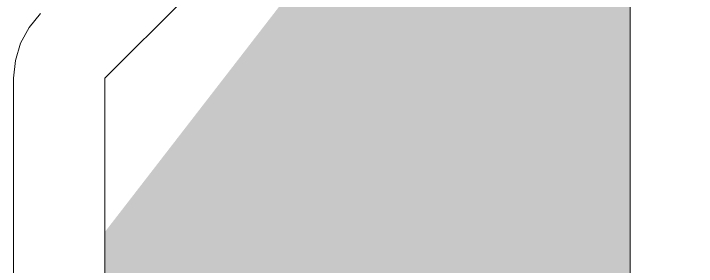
# Model space of a CAD drawing. Header units: metres. Extents: x -5 to 264, y -2 to 18.
# Drawn here: x 5.41289 to 5.42411, y 13.594 to 13.59816 of the extents above; entities that cross this region are included whole.
import ezdxf

# ---------------------------------------------------------------- set-up
doc = ezdxf.new("R2010")
doc.units = ezdxf.units.M
doc.layers.add('S-BEAM', color=7, linetype='Continuous', lineweight=5)
doc.layers.add('S-BEAM-3', color=7, linetype='Continuous', lineweight=15)
doc.layers.add('S-BEAM-1', color=7, linetype='Continuous', lineweight=5, true_color=0xe9e9e9)

# ---------------------------------------------------------------- blocks, each defined once
blk = doc.blocks.new('MK_JOIST_R01 - MK_JOIST_36_-V53-CORTE A_A')
at = {"layer": 'S-BEAM-1'}
blk.add_hatch(color=256, dxfattribs=at).paths.add_polyline_path([(5.423018698571036, 13.5752017094474), (5.423018698571026, 13.60572795018842), (5.414385883286662, 13.59457036688998), (5.414385883286666, 13.5752017094474)])
at = {"layer": 'S-BEAM'}
blk.add_line((5.423018698571096, 13.57520170944738), (5.423018698571091, 13.60572795018841), dxfattribs=at)
at = {"layer": 'S-BEAM-3'}
for p, q in [((5.414385883286727, 13.59709470327407), (5.444573012110079, 13.62728334141614)), ((5.412885883286727, 13.59709470327407), (5.412885883286727, 13.57520170944738)), ((5.414385883286727, 13.57520170944738), (5.414385883286727, 13.59709470327407))]:
    blk.add_line(p, q, dxfattribs=at)
at = {"layer": 'S-BEAM-3', "flags": 128}
blk.add_lwpolyline([(5.413325223114944, 13.59815541647753), (5.413138678868274, 13.59792810029033), (5.413000063987964, 13.59766875712316), (5.41291470536612, 13.59738735338851), (5.412885883286727, 13.59709470327407)], dxfattribs=at)

msp = doc.modelspace()

# ---------------------------------------------------------------- block references
at = {"layer": 'S-BEAM'}
msp.add_blockref('MK_JOIST_R01 - MK_JOIST_36_-V53-CORTE A_A', (0, 0), dxfattribs=at)

doc.saveas('drawing.dxf')
